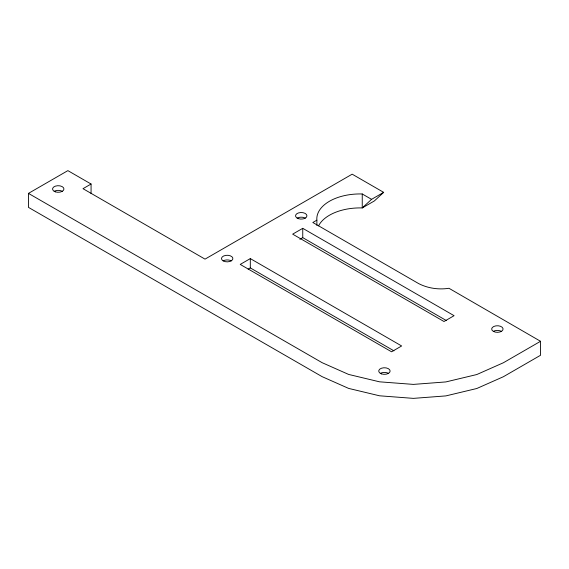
<?xml version="1.0" encoding="UTF-8"?>
<svg xmlns="http://www.w3.org/2000/svg" width="569" height="569" viewBox="0 0 569 569"><rect width="100%" height="100%" fill="white"/><g stroke="black" fill="none" stroke-linecap="round" stroke-linejoin="round"><path stroke-width="0.85" d="M91.068 193.624L91.068 184.022L82.996 188.68L205.025 259.13L352.168 174.178L383.662 192.358L371.557 199.342L362.247 207.941A43.23 24.958 0 0 0 318.54 225.886M383.662 192.358L374.352 200.957L362.247 207.941L362.247 193.972L371.557 199.342M362.247 193.972A43.23 24.958 0 0 0 316.869 220.167L312.836 222.5L418.72 283.632C427.995 288.362 438.72 289.849 448.977 288.291L540.55 341.293L540.55 355.262L503.359 376.742L476.794 388.506L445.861 395.903L413.4 398.371L379.53 395.796L348.648 388.414L322.118 376.657L28.45 207.365L28.45 193.389L67.875 170.629L91.068 184.022M250.31 258.596L240.225 264.421L391.557 351.791L401.643 345.966L250.31 258.596L250.31 267.914L393.961 350.845M302.751 228.325L292.665 234.144L443.998 321.513L454.083 315.688L302.751 228.325L302.751 237.636L446.395 320.575M248.148 269.158L250.31 267.914M299.87 239.3L302.751 237.636M540.55 341.293L503.359 362.766L476.794 374.537L445.861 381.927L413.4 384.395L379.53 381.82L348.648 374.438L322.118 362.681L28.45 193.389M316.869 220.167L316.869 225.409M223.148 260.887A5.704 3.293 0 0 0 232.693 259.414A5.704 3.293 0 0 0 225.708 255.381A5.704 3.293 0 0 0 223.148 260.887A5.704 3.293 0 0 1 231.213 260.887M380.391 373.371A5.704 3.293 0 0 1 388.463 373.371M297.203 218.133A5.704 3.293 0 0 1 305.269 218.133M493.337 331.371A5.704 3.293 0 0 0 502.882 329.892A5.704 3.293 0 0 0 495.891 325.859A5.704 3.293 0 0 0 493.337 331.371A5.704 3.293 0 0 1 501.403 331.371M54.211 191.326A5.704 3.293 0 0 1 62.277 191.326M381.571 373.897A5.704 3.293 0 0 0 390.128 371.045A5.704 3.293 0 0 0 381.571 368.193A5.704 3.293 0 0 0 381.571 373.897M298.384 218.66A5.704 3.293 0 0 0 306.94 215.807A5.704 3.293 0 0 0 298.384 212.955A5.704 3.293 0 0 0 298.384 218.66M55.392 191.845A5.704 3.293 0 0 0 63.948 188.993A5.704 3.293 0 0 0 55.392 186.141A5.704 3.293 0 0 0 55.392 191.845"/></g></svg>
